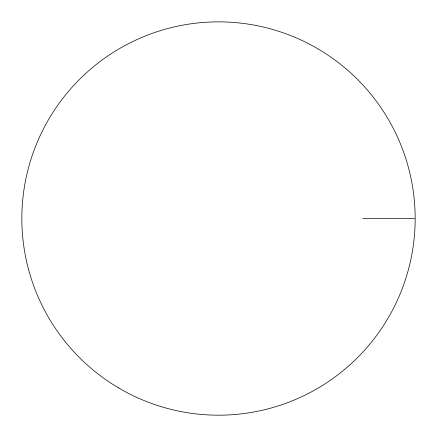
<?xml version="1.0" encoding="UTF-8"?>
<svg xmlns="http://www.w3.org/2000/svg" width="437" height="437" viewBox="0 0 437 437"><rect width="100%" height="100%" fill="white"/><g stroke="black" fill="none" stroke-linecap="round" stroke-linejoin="round"><path stroke-width="0.66" d="M362.721 218.527L414.527 218.527M118.192 387.685A196.661 196.661 0 0 0 415.15 220.816A196.661 196.661 0 0 0 122.158 47.081A196.661 196.661 0 0 0 118.192 387.685"/></g></svg>
